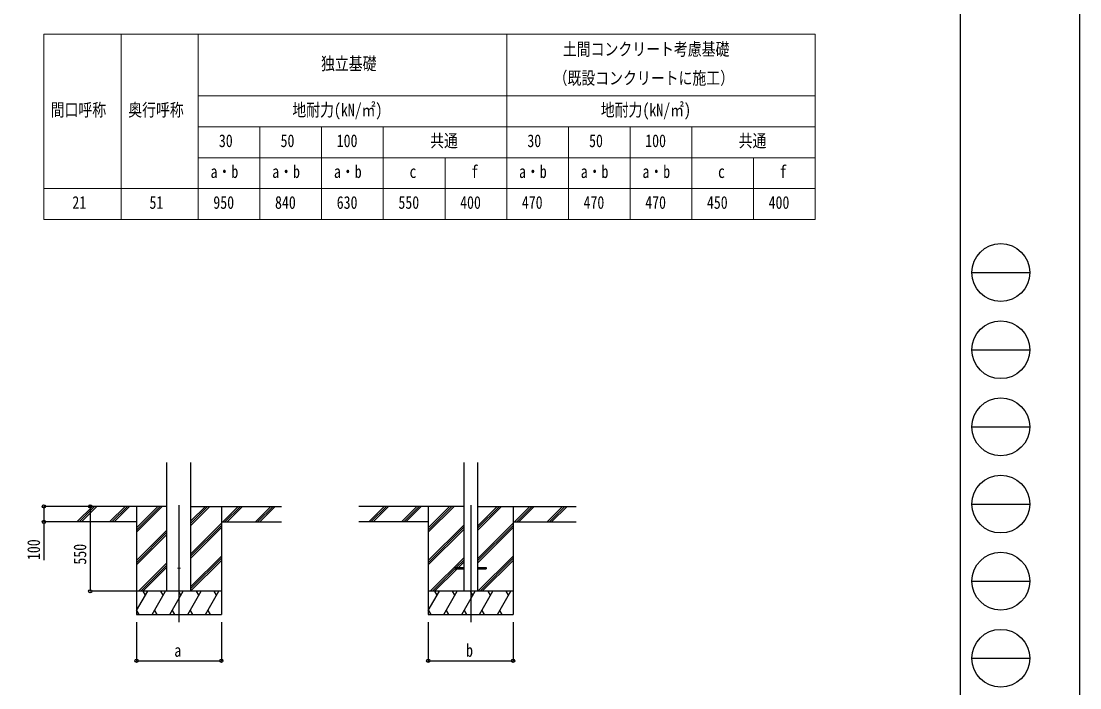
# Model space of a CAD drawing. Units: millimetres, scale not verified. Extents: x -10512 to 10512, y -7425 to 7425.
# Drawn here: x 3649 to 10512, y -4316 to 4 of the extents above; entities that cross this region are included whole.
import ezdxf
from ezdxf.enums import TextEntityAlignment as Align

# ---------------------------------------------------------------- set-up
doc = ezdxf.new("R2010")
doc.units = ezdxf.units.MM
doc.header["$LTSCALE"] = 30
doc.layers.add('0-1_TABLE1', color=7, linetype='Continuous', lineweight=18)
for name, color, linetype in [('0-3_YKK_12', 2, 'Continuous'), ('0-4_YKK_13', 4, 'Continuous'), ('0-5_YKK_A1', 4, 'Continuous'), ('0-6_YKK_D', 6, 'Continuous'), ('0-7_YKK_ZWAK', 7, 'Continuous')]:
    doc.layers.add(name, color=color, linetype=linetype)
doc.styles.add('ＭＳ ゴシック', font='')
doc.styles.get('ＭＳ ゴシック').set_extended_font_data('MS Gothic')

msp = doc.modelspace()

# ---------------------------------------------------------------- linework, layer by layer
at = {"layer": '0-1_TABLE1'}
for p, q in [((3796.82, -80.35), (8796.82, -80.35)), ((3796.82, -80.35), (3796.82, -1280.35)), ((4296.82, -80.35), (4296.82, -1280.35)), ((4796.82, -480.35), (8796.82, -480.35)), ((4796.82, -680.35), (8796.82, -680.35)), ((5196.82, -680.35), (5196.82, -1280.35)), ((5596.82, -680.35), (5596.82, -1280.35)), ((7196.82, -680.35), (7196.82, -1280.35)), ((7596.82, -680.35), (7596.82, -1280.35)), ((4796.82, -880.35), (8796.82, -880.35))]:
    msp.add_line(p, q, dxfattribs=at)
for points in [[(4796.82, -80.35), (4796.82, -480.35), (4796.82, -1080.35), (4796.82, -1280.35)], [(6796.82, -80.35), (6796.82, -680.35), (6796.82, -1080.35), (6796.82, -1280.35)], [(8796.82, -80.35), (8796.82, -680.35), (8796.82, -1080.35), (8796.82, -1280.35)], [(5996.82, -680.35), (5996.82, -1080.35), (5996.82, -1280.35)], [(7996.82, -680.35), (7996.82, -880.35), (7996.82, -1280.35)], [(6396.82, -880.35), (6396.82, -1080.35), (6396.82, -1280.35)], [(8396.82, -880.35), (8396.82, -1080.35), (8396.82, -1280.35)], [(3796.82, -1080.35), (4296.82, -1080.35), (8796.82, -1080.35)], [(3796.82, -1280.35), (6796.82, -1280.35), (8796.82, -1280.35)]]:
    msp.add_lwpolyline(points, dxfattribs=at)
at = {"layer": '0-3_YKK_12'}
for p, q in [((4671.82, -3131.54), (4671.82, -3890.74)), ((6563.39, -3131.54), (6563.39, -3890.74))]:
    msp.add_line(p, q, dxfattribs=at)
at = {"layer": '0-4_YKK_13'}
for p, q in [((6463.39, -3536.25), (6463.39, -3545.25)), ((6463.39, -3536.25), (6518.19, -3536.25)), ((6463.39, -3545.25), (6518.19, -3545.25)), ((6608.59, -3536.25), (6663.39, -3536.25)), ((6608.59, -3545.25), (6663.39, -3545.25)), ((6663.39, -3536.25), (6663.39, -3545.25))]:
    msp.add_line(p, q, dxfattribs=at)
msp.add_circle((4671.82, -3540.75), 5, dxfattribs=at)
at = {"layer": '0-5_YKK_A1'}
for p, q in [((4594.07, -3690.75), (4594.07, -2855.39)), ((4749.57, -3690.75), (4749.57, -2855.39)), ((6518.19, -2855.39), (6518.19, -3690.75)), ((6608.59, -2855.39), (6608.59, -3690.75)), ((4594.07, -3140.75), (3945.87, -3140.75)), ((4012.56, -3239.34), (4111.15, -3140.75)), ((4025.3, -3240.75), (4125.3, -3140.75)), ((4039.44, -3240.75), (4139.44, -3140.75)), ((4224.69, -3239.34), (4323.29, -3140.75)), ((4237.43, -3240.75), (4337.43, -3140.75)), ((4251.57, -3240.75), (4351.57, -3140.75)), ((4396.82, -3140.75), (4396.82, -3840.74)), ((4396.82, -3307.63), (4563.7, -3140.75)), ((4396.82, -3293.48), (4549.56, -3140.75)), ((4396.82, -3279.34), (4535.42, -3140.75)), ((4749.57, -3263.24), (4872.07, -3140.75)), ((4749.57, -3249.1), (4857.93, -3140.75)), ((4749.57, -3234.96), (4843.79, -3140.75)), ((4749.57, -3140.75), (5337.44, -3140.75)), ((4946.82, -3140.75), (4946.82, -3840.74)), ((4955.92, -3240.75), (5055.92, -3140.75)), ((4970.06, -3240.75), (5070.06, -3140.75)), ((4984.2, -3240.75), (5084.2, -3140.75)), ((5168.05, -3240.75), (5268.05, -3140.75)), ((5182.19, -3240.75), (5282.19, -3140.75)), ((5196.33, -3240.75), (5296.34, -3140.75)), ((6518.19, -3140.75), (5837.44, -3140.75)), ((5904.13, -3239.34), (6002.72, -3140.75)), ((5916.87, -3240.75), (6016.87, -3140.75)), ((5931.01, -3240.75), (6031.01, -3140.75)), ((6116.26, -3239.34), (6214.86, -3140.75)), ((6129, -3240.75), (6229, -3140.75)), ((6143.14, -3240.75), (6243.14, -3140.75)), ((6288.39, -3140.75), (6288.39, -3840.74)), ((6288.39, -3307.63), (6455.27, -3140.75)), ((6288.39, -3293.48), (6441.13, -3140.75)), ((6288.39, -3279.34), (6426.99, -3140.75)), ((6608.59, -3295.79), (6763.64, -3140.75)), ((6608.59, -3281.65), (6749.5, -3140.75)), ((6608.59, -3267.51), (6735.36, -3140.75)), ((6608.59, -3140.75), (7246.6, -3140.75)), ((6838.39, -3140.75), (6838.39, -3840.74)), ((6847.49, -3240.75), (6947.49, -3140.75)), ((6861.63, -3240.75), (6961.63, -3140.75)), ((6875.77, -3240.75), (6975.77, -3140.75)), ((7059.62, -3240.75), (7159.62, -3140.75)), ((7073.76, -3240.75), (7173.76, -3140.75)), ((7087.9, -3240.75), (7187.91, -3140.75)), ((4396.82, -3240.75), (3945.87, -3240.75)), ((4396.82, -3491.47), (4594.07, -3294.22)), ((4749.57, -3447.09), (4946.82, -3249.84)), ((4749.57, -3461.23), (4946.82, -3263.98)), ((4749.57, -3475.37), (4946.82, -3278.13)), ((4946.82, -3240.75), (5337.44, -3240.75)), ((6288.39, -3240.75), (5837.44, -3240.75)), ((6288.39, -3491.47), (6518.19, -3261.67)), ((6288.39, -3505.61), (6518.19, -3275.82)), ((6288.39, -3519.76), (6518.19, -3289.96)), ((6608.59, -3479.64), (6838.39, -3249.84)), ((6608.59, -3493.78), (6838.39, -3263.98)), ((6608.59, -3507.92), (6838.39, -3278.13)), ((6838.39, -3240.75), (7246.6, -3240.75)), ((4396.82, -3505.61), (4594.07, -3308.37)), ((4396.82, -3519.76), (4594.07, -3322.51)), ((4749.57, -3659.22), (4946.82, -3461.97)), ((4749.57, -3673.36), (4946.82, -3476.11)), ((4749.57, -3687.5), (4946.82, -3490.26)), ((6301.25, -3690.75), (6518.19, -3473.81)), ((6469.89, -3536.25), (6518.19, -3487.95)), ((6609.62, -3690.75), (6838.39, -3461.97)), ((6623.76, -3690.75), (6838.39, -3476.11)), ((6637.9, -3690.75), (6838.39, -3490.26)), ((4409.68, -3690.75), (4594.07, -3506.35)), ((4423.82, -3690.75), (4594.07, -3520.5)), ((4437.97, -3690.75), (4594.07, -3534.64)), ((6315.39, -3690.75), (6463.39, -3542.75)), ((6329.54, -3690.75), (6475.04, -3545.25)), ((6484.04, -3536.25), (6518.19, -3502.09)), ((4396.82, -3816.19), (4469.25, -3690.74)), ((4946.82, -3690.75), (4396.82, -3690.75)), ((4454.25, -3716.73), (4439.25, -3690.75)), ((4498.12, -3840.74), (4584.72, -3690.74)), ((4569.72, -3716.73), (4554.72, -3690.74)), ((4613.59, -3840.74), (4700.19, -3690.74)), ((4685.19, -3716.73), (4670.19, -3690.75)), ((4729.06, -3840.74), (4815.66, -3690.75)), ((4800.66, -3716.73), (4785.66, -3690.74)), ((4844.53, -3840.74), (4931.13, -3690.75)), ((4916.13, -3716.73), (4901.13, -3690.74)), ((6288.39, -3816.19), (6360.82, -3690.74)), ((6838.39, -3690.75), (6288.39, -3690.75)), ((6345.82, -3716.73), (6330.82, -3690.75)), ((6389.69, -3840.74), (6476.29, -3690.74)), ((6461.29, -3716.73), (6446.29, -3690.74)), ((6505.16, -3840.74), (6591.76, -3690.74)), ((6576.76, -3716.73), (6561.76, -3690.75)), ((6620.63, -3840.74), (6707.23, -3690.75)), ((6692.23, -3716.73), (6677.23, -3690.74)), ((6736.1, -3840.74), (6822.7, -3690.75)), ((6807.7, -3716.73), (6792.7, -3690.74)), ((4396.82, -3840.74), (4946.82, -3840.74)), ((4397.65, -3814.76), (4412.65, -3840.74)), ((4513.12, -3814.77), (4528.12, -3840.74)), ((4628.59, -3814.77), (4643.59, -3840.74)), ((4744.06, -3814.76), (4759.06, -3840.74)), ((4859.53, -3814.77), (4874.53, -3840.74)), ((6288.39, -3840.74), (6838.39, -3840.74)), ((6289.22, -3814.76), (6304.22, -3840.74)), ((6404.69, -3814.77), (6419.69, -3840.74)), ((6520.16, -3814.77), (6535.16, -3840.74)), ((6635.63, -3814.76), (6650.63, -3840.74)), ((6751.1, -3814.77), (6766.1, -3840.74))]:
    msp.add_line(p, q, dxfattribs=at)
at = {"layer": '0-6_YKK_D'}
for p, q in [((4011.48, -3140.75), (3795.82, -3140.75)), ((4170.76, -3140.75), (4095.82, -3140.75)), ((4096.82, -3140.75), (4096.82, -3690.75)), ((4011.48, -3240.75), (3795.82, -3240.75)), ((4395.82, -3690.75), (4095.82, -3690.75)), ((4396.82, -3890.74), (4396.82, -4141.74)), ((4946.82, -3890.74), (4946.82, -4141.74)), ((6288.39, -3890.74), (6288.39, -4141.74)), ((6838.39, -3890.74), (6838.39, -4141.74)), ((4396.82, -4140.74), (4946.82, -4140.74)), ((6288.39, -4140.74), (6838.39, -4140.74))]:
    msp.add_line(p, q, dxfattribs=at)
msp.add_lwpolyline([(3796.82, -3140.75), (3796.82, -3240.75), (3796.82, -3489.25)], dxfattribs=at)
for centre in [(3796.82, -3140.75), (4096.82, -3140.75), (3796.82, -3240.75), (4096.82, -3690.75), (4396.82, -4140.74), (4946.82, -4140.74), (6288.39, -4140.74), (6838.39, -4140.74)]:
    msp.add_circle(centre, 10.62, dxfattribs=at)
at = {"layer": '0-7_YKK_ZWAK'}
for p, q in [((9737.55, 6937.5), (9737.55, -6312.5)), ((9812.55, -1625), (10187.55, -1625)), ((9812.55, -2125), (10187.55, -2125)), ((9812.55, -2625), (10187.55, -2625)), ((9812.55, -3125), (10187.55, -3125)), ((9812.55, -3625), (10187.55, -3625)), ((9812.55, -4125), (10187.55, -4125))]:
    msp.add_line(p, q, dxfattribs=at)
msp.add_lwpolyline([(-10512.5, -7425), (10512.5, -7425), (10512.5, 7425), (-10512.5, 7425)], close=True, dxfattribs=at)
for centre in [(10000.05, -1625), (10000.05, -2125), (10000.05, -2625), (10000.05, -3125), (10000.05, -3625), (10000.05, -4125)]:
    msp.add_circle(centre, 187.5, dxfattribs=at)

# ---------------------------------------------------------------- texts
at = {"layer": '0-1_TABLE1', "style": 'ＭＳ ゴシック', "width": 0.8}
for s, p in [('土間コンクリート考慮基礎', (7160.82, -242.85)), ('独立基礎', (5592.82, -336.6)), ('（既設コンクリートに施工）', (7100.82, -430.35)), ('間口呼称', (3839.82, -636.6)), ('奥行呼称', (4342.82, -636.6)), ('地耐力(kN/㎡)', (5406.82, -636.6)), ('地耐力(kN/㎡)', (7406.82, -636.6)), ('30', (4930.82, -836.6)), ('50', (5330.82, -836.6)), ('100', (5694.82, -836.6)), ('共通', (6300.82, -836.6)), ('30', (6930.82, -836.6)), ('50', (7330.82, -836.6)), ('100', (7694.82, -836.6)), ('共通', (8300.82, -836.6)), ('a・b', (4876.82, -1036.6)), ('a・b', (5276.82, -1036.6)), ('a・b', (5676.82, -1036.6)), ('c', (6166.82, -1036.6)), ('f', (6566.82, -1036.6)), ('a・b', (6876.82, -1036.6)), ('a・b', (7276.82, -1036.6)), ('a・b', (7676.82, -1036.6)), ('c', (8166.82, -1036.6)), ('f', (8566.82, -1036.6)), ('21', (3980.82, -1236.6)), ('51', (4480.82, -1236.6)), ('950', (4894.82, -1236.6)), ('840', (5294.82, -1236.6)), ('630', (5694.82, -1236.6)), ('550', (6094.82, -1236.6)), ('400', (6494.82, -1236.6)), ('470', (6894.82, -1236.6)), ('470', (7294.82, -1236.6)), ('470', (7694.82, -1236.6)), ('450', (8094.82, -1236.6)), ('400', (8494.82, -1236.6))]:
    msp.add_text(s, height=82.48, dxfattribs=at).set_placement(p, align=Align.BOTTOM_LEFT)
at = {"layer": '0-6_YKK_D', "style": 'ＭＳ ゴシック', "width": 0.8}
for s, p in [('100', (3795.82, -3488.25)), ('550', (4095.82, -3517.75))]:
    msp.add_text(s, height=82.48, rotation=90, dxfattribs=at).set_placement(p, align=Align.BOTTOM_LEFT)
for s, p in [('b', (6533.39, -4139.74)), ('a', (4641.82, -4139.74))]:
    msp.add_text(s, height=82.48, dxfattribs=at).set_placement(p, align=Align.BOTTOM_LEFT)

doc.saveas('drawing.dxf')
